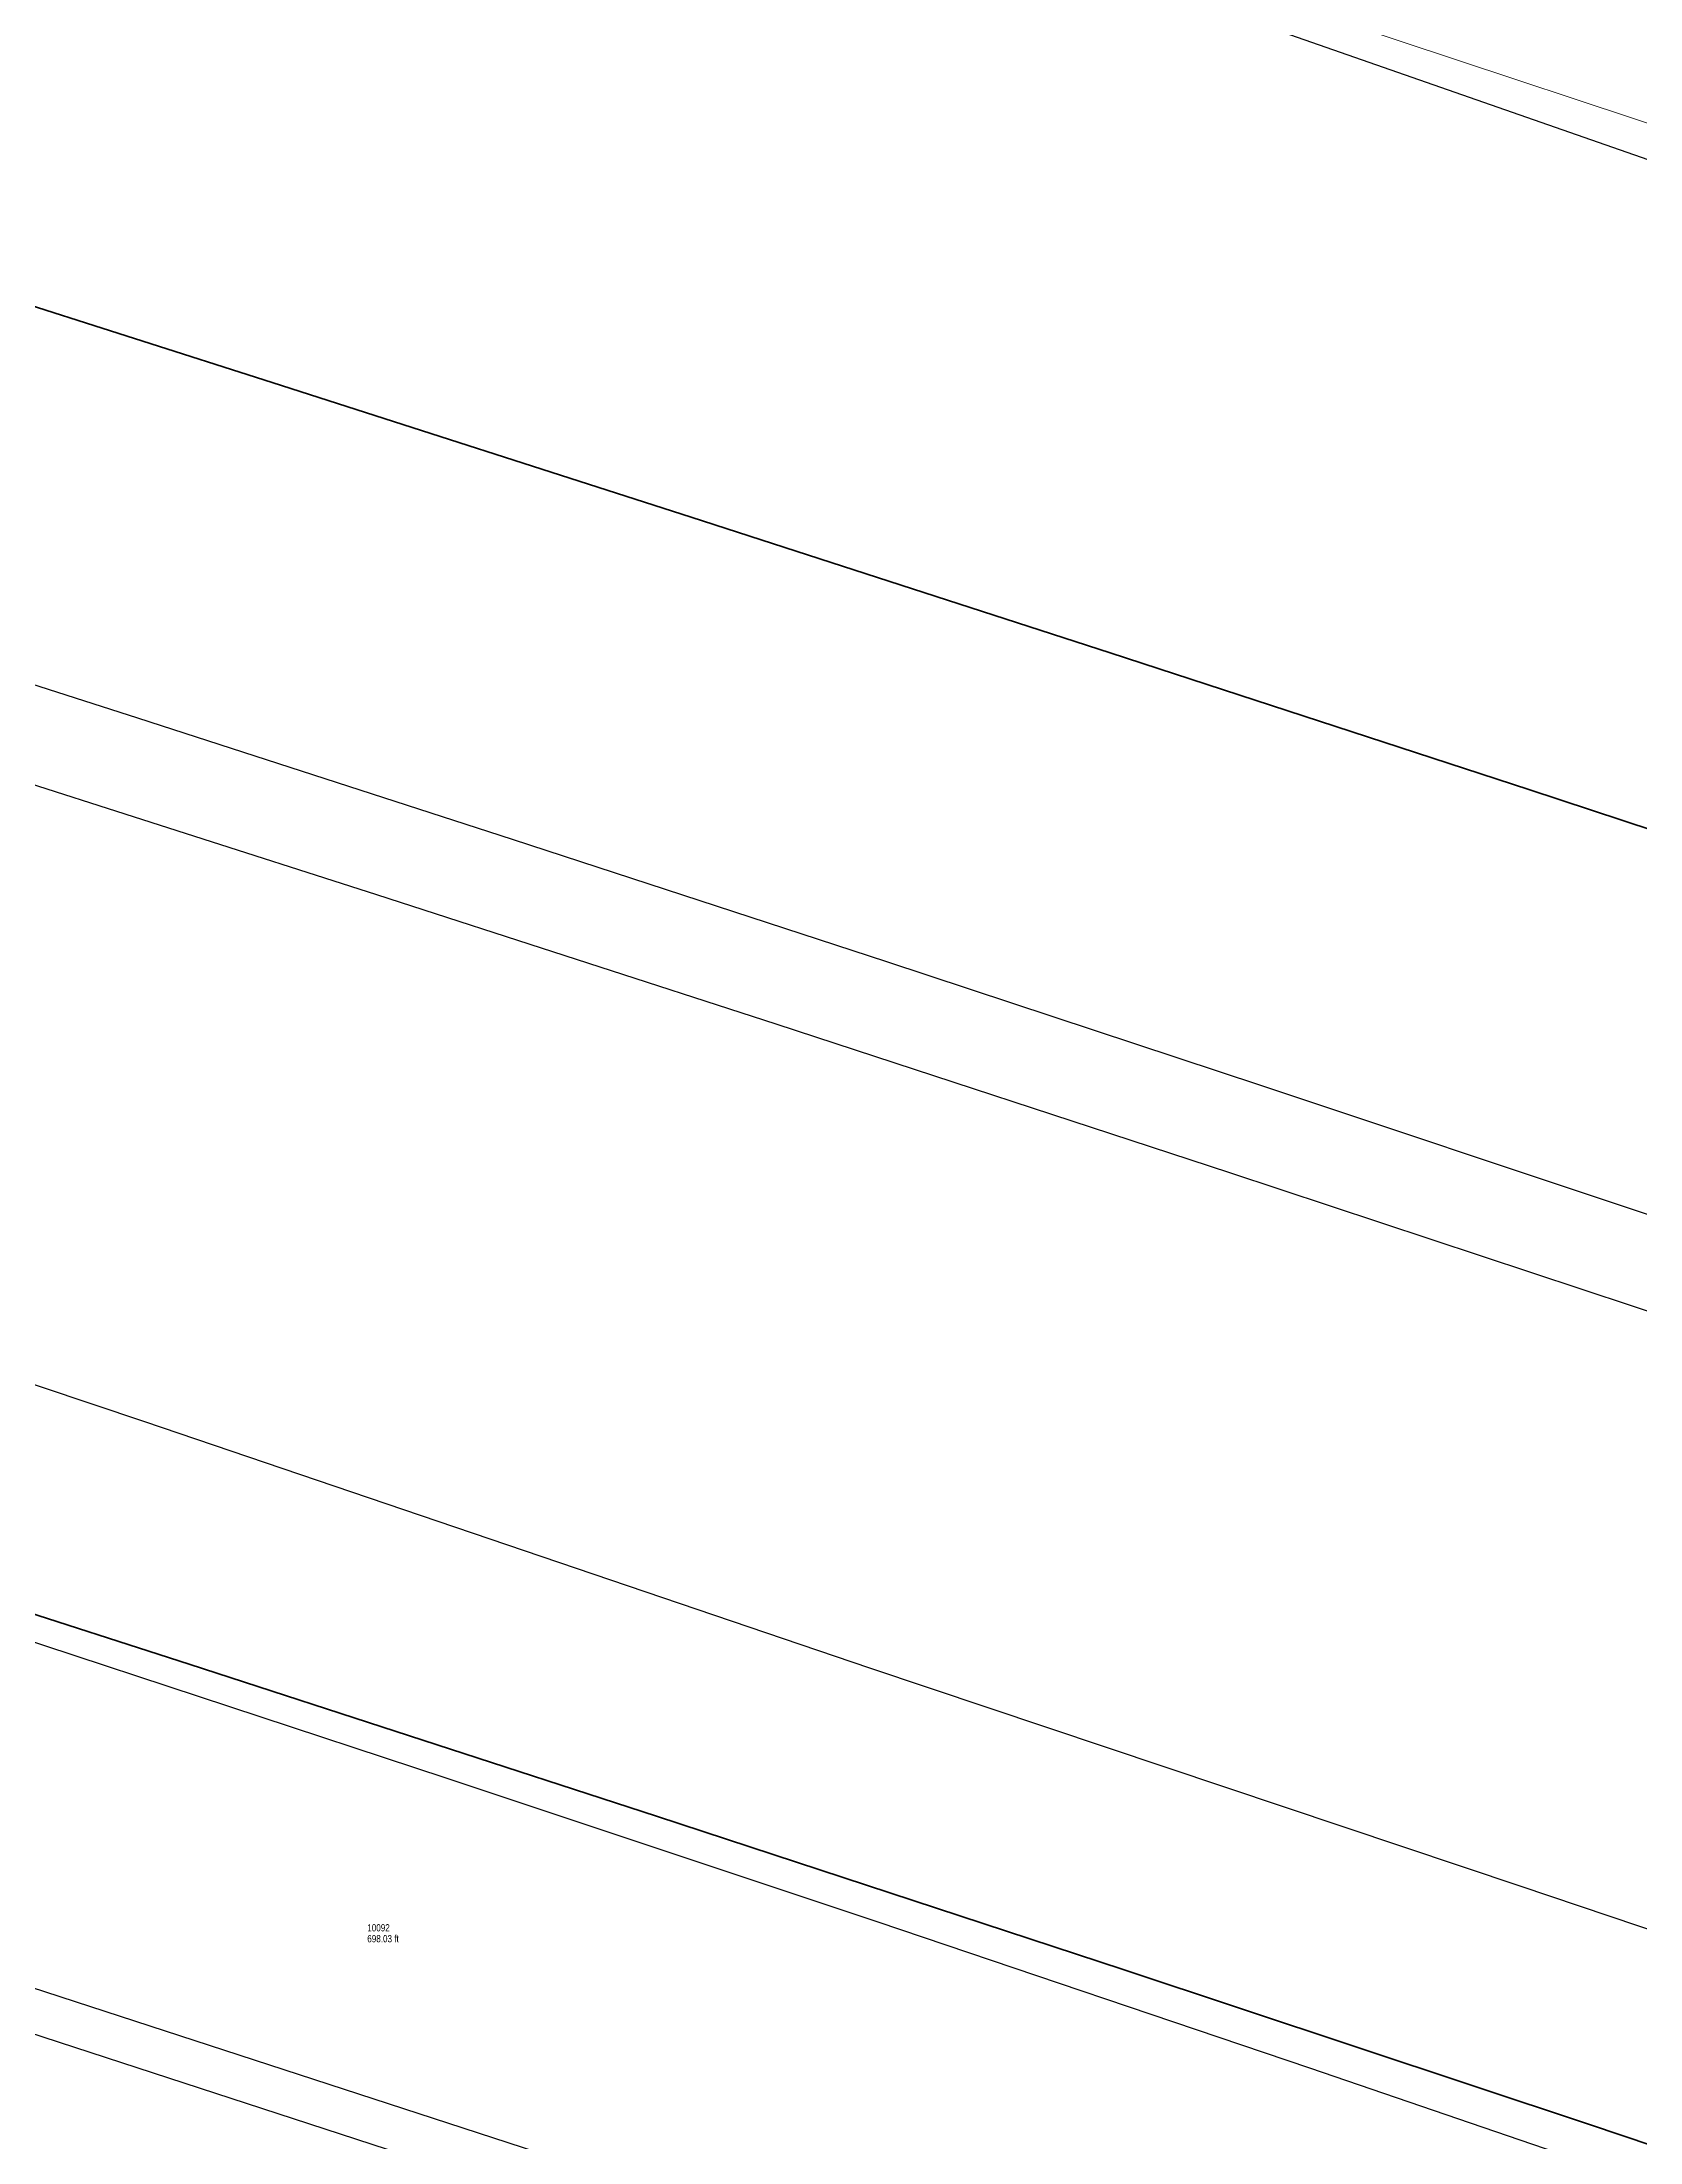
# Model space of a CAD drawing. Header units: feet. Extents: x 6430745 to 6432191, y 1887663 to 1888575.
# Drawn here: x 6430946.67 to 6430968.39, y 1888315.56 to 1888344.12 of the extents above; entities that cross this region are included whole.
import ezdxf
from ezdxf.lldxf.tags import DXFTag

# ---------------------------------------------------------------- set-up
doc = ezdxf.new("R2010")
doc.units = ezdxf.units.FT
doc.header["$MEASUREMENT"] = 0
for name, color, linetype, lineweight in [('VF-FENC-LINE-', 253, 'FENCE', 25), ('VF-PVMT-EDGE-LINE-', 253, 'EDGEOFPAVEMENT', 35), ('VF-ROAD-STRP-WHIT-LINE-', 253, 'Continuous', 25), ('VF-TINN-DSRF-BNDY-', 253, 'Continuous', 25), ('VF-TOPO-CONC-GTFL-LINE-', 253, 'Continuous', 25), ('VF-TOPO-CONC-TBCB-LINE-', 253, 'Continuous', 25), ('VF-TOPO-CONC-WALL-LINE-', 253, 'Continuous', 9), ('VN-PLNT-TREE-', 253, 'Continuous', 13)]:
    doc.layers.add(name, color=color, linetype=linetype, lineweight=lineweight)
doc.styles.add('NCS1', font='arial.ttf', dxfattribs={"width": 0.8, "height": 0.09375})
doc.styles.get("Standard").update_dxf_attribs({"font": 'arial.ttf'})
tags = doc.linetypes.add('EDGEOFPAVEMENT', pattern='A,1,-0.03,["EP",Standard,S=0.08,R=0,X=0,Y=-0.04],-0.16,1', length=2.19).pattern_tags.tags
tags[6] = DXFTag(74, 10)
tags = doc.linetypes.add('FENCE', pattern='A,0.5,-0.03,["X",Standard,S=0.08,R=0,X=0,Y=-0.04],-0.08,0.5', length=1.11).pattern_tags.tags
tags[6] = DXFTag(74, 10)

msp = doc.modelspace()

# ---------------------------------------------------------------- linework, layer by layer
at = {"layer": 'VF-FENC-LINE-', "ltscale": 0.6, "flags": 128}
msp.add_lwpolyline([(6431098.74, 1888266.42), (6431028.77, 1888293.24), (6431019.884, 1888296.583), (6431010.981, 1888299.885), (6431002.063, 1888303.144), (6430993.13, 1888306.36), (6430987.296, 1888308.436), (6430981.457, 1888310.497), (6430975.611, 1888312.54), (6430969.759, 1888314.564), (6430963.901, 1888316.569), (6430958.035, 1888318.552), (6430952.161, 1888320.513), (6430946.28, 1888322.45), (6430940.984, 1888324.17), (6430935.681, 1888325.871), (6430930.372, 1888327.551), (6430925.057, 1888329.213), (6430919.736, 1888330.856), (6430914.409, 1888332.482), (6430909.077, 1888334.09), (6430903.74, 1888335.681), (6430898.398, 1888337.256), (6430893.052, 1888338.816), (6430887.701, 1888340.361), (6430882.346, 1888341.891), (6430876.987, 1888343.408), (6430871.625, 1888344.911), (6430860.89, 1888347.88), (6430854.257, 1888349.686), (6430847.617, 1888351.468), (6430840.971, 1888353.228), (6430834.319, 1888354.965), (6430827.662, 1888356.681), (6430821, 1888358.377), (6430814.332, 1888360.053), (6430807.66, 1888361.71), (6430800.119, 1888363.558), (6430792.572, 1888365.38), (6430785.018, 1888367.177), (6430777.458, 1888368.947), (6430769.892, 1888370.692), (6430762.321, 1888372.411), (6430754.743, 1888374.103), (6430747.16, 1888375.77)], dxfattribs=at)
at = {"layer": 'VF-PVMT-EDGE-LINE-', "flags": 128}
for points in [[(6431107.95, 1888281.58), (6431034.55, 1888310.1), (6431028.952, 1888312.195), (6431023.348, 1888314.272), (6431017.735, 1888316.328), (6431012.116, 1888318.366), (6431006.49, 1888320.384), (6431000.857, 1888322.382), (6430995.217, 1888324.361), (6430989.57, 1888326.32), (6430983.907, 1888328.261), (6430978.237, 1888330.179), (6430972.56, 1888332.076), (6430966.876, 1888333.955), (6430961.187, 1888335.816), (6430955.492, 1888337.661), (6430949.793, 1888339.492), (6430944.09, 1888341.31), (6430938.445, 1888343.096), (6430932.796, 1888344.867), (6430927.142, 1888346.623), (6430921.483, 1888348.364), (6430915.819, 1888350.09), (6430910.151, 1888351.8), (6430904.478, 1888353.493), (6430898.8, 1888355.17), (6430893.674, 1888356.668), (6430888.545, 1888358.153), (6430883.411, 1888359.625), (6430878.274, 1888361.083), (6430873.133, 1888362.529), (6430867.989, 1888363.962), (6430857.69, 1888366.79), (6430851.119, 1888368.566), (6430844.542, 1888370.322), (6430837.959, 1888372.056), (6430831.371, 1888373.77), (6430824.777, 1888375.463), (6430818.178, 1888377.136), (6430811.573, 1888378.787), (6430804.964, 1888380.418), (6430798.349, 1888382.028), (6430791.729, 1888383.617), (6430785.104, 1888385.185), (6430778.475, 1888386.732), (6430771.84, 1888388.258), (6430765.201, 1888389.763), (6430758.558, 1888391.247), (6430751.91, 1888392.71)], [(6431028.87, 1888293.94), (6431024.4, 1888295.634), (6431019.924, 1888297.314), (6431015.444, 1888298.982), (6431010.959, 1888300.636), (6431006.469, 1888302.277), (6431001.974, 1888303.904), (6430997.474, 1888305.519), (6430992.97, 1888307.12), (6430986.668, 1888309.332), (6430980.355, 1888311.515), (6430974.033, 1888313.67), (6430967.702, 1888315.8), (6430961.364, 1888317.907), (6430955.018, 1888319.993), (6430948.667, 1888322.06), (6430942.31, 1888324.11), (6430937.255, 1888325.727), (6430932.197, 1888327.331), (6430927.134, 1888328.923), (6430922.067, 1888330.502), (6430916.996, 1888332.068), (6430911.922, 1888333.621), (6430906.843, 1888335.162), (6430901.76, 1888336.689), (6430896.674, 1888338.203), (6430891.583, 1888339.705), (6430886.489, 1888341.193), (6430881.39, 1888342.667), (6430876.288, 1888344.128), (6430871.183, 1888345.576), (6430866.073, 1888347.01), (6430860.96, 1888348.43), (6430854.315, 1888350.255), (6430847.664, 1888352.057), (6430841.007, 1888353.838), (6430834.343, 1888355.595), (6430827.674, 1888357.33), (6430820.999, 1888359.041), (6430814.317, 1888360.727), (6430807.63, 1888362.39), (6430800.127, 1888364.225), (6430792.617, 1888366.03), (6430785.1, 1888367.805), (6430777.575, 1888369.55), (6430770.044, 1888371.265), (6430762.506, 1888372.95), (6430754.961, 1888374.605), (6430747.41, 1888376.23)]]:
    msp.add_lwpolyline(points, dxfattribs=at)
at = {"layer": 'VF-ROAD-STRP-WHIT-LINE-', "flags": 128}
for points in [[(6431015.966, 1888310.113), (6431002.7, 1888314.86), (6430991.99, 1888318.72), (6430986.63, 1888320.637), (6430981.26, 1888322.523), (6430975.122, 1888324.63), (6430968.973, 1888326.702), (6430962.814, 1888328.744), (6430956.647, 1888330.765), (6430951.218, 1888332.523), (6430945.783, 1888334.262), (6430940.342, 1888335.983), (6430934.896, 1888337.688), (6430930.431, 1888339.071), (6430925.961, 1888340.44), (6430917.012, 1888343.143)], [(6430921.614, 1888343.194), (6430927.136, 1888341.502), (6430932.651, 1888339.79), (6430937.76, 1888338.186), (6430942.864, 1888336.567), (6430947.963, 1888334.932), (6430953.057, 1888333.281), (6430958.146, 1888331.616), (6430963.23, 1888329.935), (6430968.31, 1888328.239), (6430973.384, 1888326.529), (6430979.589, 1888324.412), (6430985.785, 1888322.268), (6430991.972, 1888320.1), (6430998.152, 1888317.91), (6431004.326, 1888315.702), (6431010.494, 1888313.477), (6431022.815, 1888308.991), (6431032.99, 1888305.243), (6431043.149, 1888301.454), (6431053.293, 1888297.624), (6431063.422, 1888293.756), (6431077.195, 1888288.461)], [(6430924.374, 1888332.783), (6430927.833, 1888331.775), (6430931.288, 1888330.751), (6430934.735, 1888329.704), (6430938.174, 1888328.628), (6430940.651, 1888327.831), (6430943.124, 1888327.018), (6430948.058, 1888325.361), (6430957.917, 1888322.013), (6430966.767, 1888319.042), (6430971.19, 1888317.55), (6430975.608, 1888316.044), (6430983.032, 1888313.477), (6430990.445, 1888310.875), (6430997.848, 1888308.247), (6431005.244, 1888305.6), (6431016.301, 1888301.609), (6431021.822, 1888299.593), (6431027.337, 1888297.559), (6431034.418, 1888294.903), (6431041.487, 1888292.212), (6431055.612, 1888286.799), (6431069.738, 1888281.448), (6431076.792, 1888278.748)]]:
    msp.add_lwpolyline(points, dxfattribs=at)
at = {"layer": 'VF-TINN-DSRF-BNDY-', "flags": 128}
msp.add_lwpolyline([(6431187.36, 1888389.74), (6431186.94, 1888378.23), (6431182.36, 1888378.24), (6431182.3, 1888373.21), (6431186.96, 1888373.17), (6431186.9, 1888349.12), (6431186.76, 1888325.79), (6431186.64, 1888289.57), (6431186.57, 1888272.97), (6431186.31, 1888261.89), (6431184.33, 1888261.83), (6431180.713, 1888259.26), (6431167.299, 1888265.463), (6431153.654, 1888271.288), (6431137.757, 1888278.209), (6431116.939, 1888287.212), (6431099.029, 1888294.586), (6431085.487, 1888300.235), (6431063.671, 1888308.38), (6431048.404, 1888314.2), (6431036.96, 1888318.6), (6430947.37, 1888349.9), (6430897.12, 1888365.07)], dxfattribs=at)
at = {"layer": 'VF-TOPO-CONC-GTFL-LINE-', "flags": 128}
msp.add_lwpolyline([(6431008.2, 1888295.93), (6430999.477, 1888299.054), (6430990.739, 1888302.137), (6430981.986, 1888305.179), (6430973.22, 1888308.18), (6430964.319, 1888311.182), (6430955.404, 1888314.143), (6430946.474, 1888317.059), (6430937.53, 1888319.93), (6430931.886, 1888321.714), (6430926.235, 1888323.478), (6430920.578, 1888325.223)], dxfattribs=at)
at = {"layer": 'VF-TOPO-CONC-TBCB-LINE-', "flags": 128}
msp.add_lwpolyline([(6431004, 1888298.08), (6430996.33, 1888300.811), (6430988.648, 1888303.51), (6430980.954, 1888306.176), (6430973.25, 1888308.81), (6430964.351, 1888311.807), (6430955.438, 1888314.76), (6430946.511, 1888317.671), (6430937.57, 1888320.54), (6430931.98, 1888322.311), (6430926.385, 1888324.066), (6430920.785, 1888325.804)], dxfattribs=at)
at = {"layer": 'VF-TOPO-CONC-WALL-LINE-', "flags": 128}
msp.add_lwpolyline([(6431036.96, 1888318.6), (6431031.413, 1888320.701), (6431025.859, 1888322.782), (6431020.297, 1888324.845), (6431014.728, 1888326.888), (6431009.152, 1888328.912), (6431003.568, 1888330.917), (6430997.978, 1888332.903), (6430992.381, 1888334.869), (6430986.777, 1888336.816), (6430981.167, 1888338.743), (6430975.55, 1888340.652), (6430969.926, 1888342.54), (6430964.297, 1888344.41), (6430958.661, 1888346.259), (6430953.018, 1888348.089), (6430947.37, 1888349.9), (6430941.115, 1888351.882), (6430934.853, 1888353.842), (6430928.584, 1888355.779), (6430922.307, 1888357.692)], dxfattribs=at)

# ---------------------------------------------------------------- texts
at = {"layer": 'VN-PLNT-TREE-', "style": 'NCS1', "width": 0.8}
for s, p in [('698.03 ft', (6430951.088, 1888318.279)), ('10092', (6430951.088, 1888318.427))]:
    msp.add_text(s, height=0.0984, dxfattribs=at).set_placement(p)

doc.saveas('drawing.dxf')
